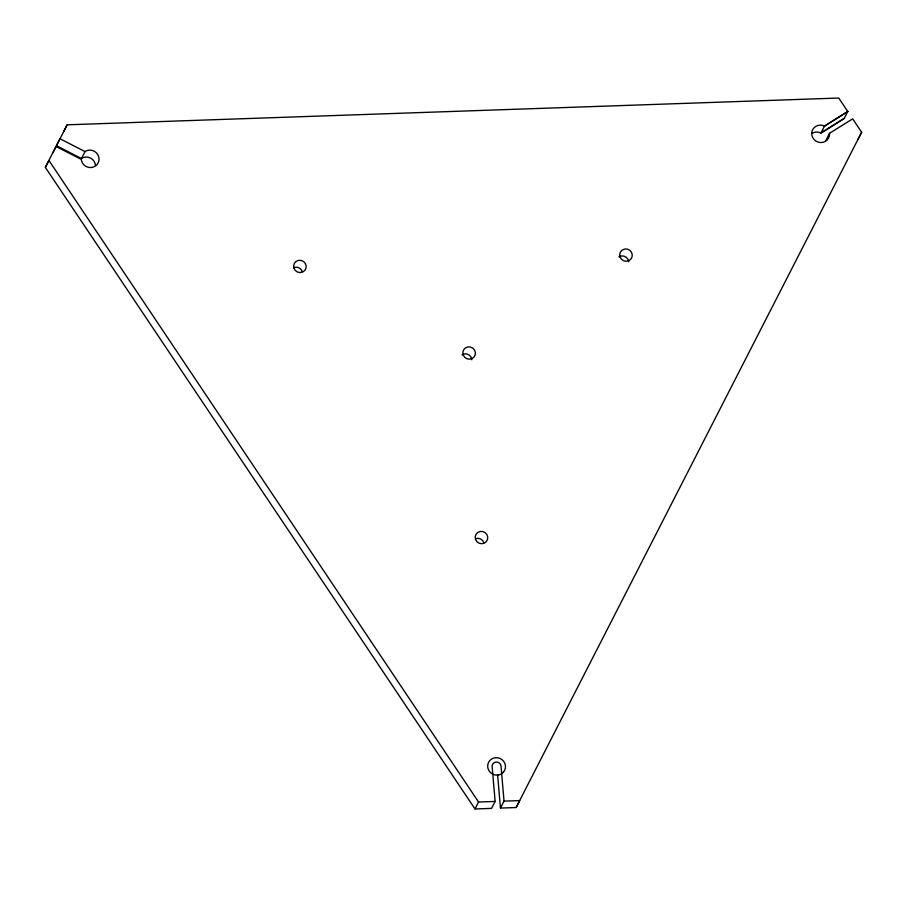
<?xml version="1.0" encoding="UTF-8"?>
<svg xmlns="http://www.w3.org/2000/svg" width="907" height="907" viewBox="0 0 907 907"><rect width="100%" height="100%" fill="white"/><g stroke="black" fill="none" stroke-linecap="round" stroke-linejoin="round"><path stroke-width="1.36" d="M504.031 801.13L519.688 800.598L516.117 807.536L500.46 808.08L504.031 801.13L501.038 766.245A4.501 4.331 27.2 0 0 496.299 762.039A4.501 4.331 27.2 0 0 492.138 766.562L495.131 801.448L491.56 808.386L474.996 808.965L45.35 167.387L56.064 146.48L81.279 159.394L81.687 161.389A8.991 8.662 27.2 0 0 93.727 166.933A8.991 8.662 27.2 0 0 97.956 154.87A8.991 8.662 27.2 0 0 85.179 151.435L81.449 158.51L56.438 145.71L67.141 124.815L838.748 98.035L847.773 111.504L844.202 118.454L820.948 133.034L818.806 132.263A8.991 8.662 27.2 0 0 812.105 133.363M516.117 807.536L861.65 132.229L852.682 118.84L829.497 133.306L825.971 140.46M63.581 131.753L67.141 124.815M45.35 167.387L48.921 160.437L478.556 802.015L495.131 801.448M52.493 153.43L56.064 146.48M56.438 145.71L60.009 138.771L85.009 151.571M474.996 808.965L478.556 802.015M858.079 139.179L861.65 132.229M81.449 158.51L81.607 158.374A8.991 8.662 27.2 0 1 95.473 165.471M844.202 118.454L820.948 133.034L824.52 126.096L847.773 111.504L824.52 126.096L822.377 125.313A8.991 8.662 27.2 0 0 811.765 132.615A8.991 8.662 27.2 0 0 820.438 142.546A8.991 8.662 27.2 0 0 829.542 133.522L829.497 133.306M497.592 774.589L500.46 808.08M294.31 267.463A6.349 6.122 27.2 0 1 302.303 271.556M462.048 354.739A6.349 6.122 27.2 0 1 471.844 359.75M475.88 538.599A6.349 6.122 27.2 0 1 483.873 542.681M618.914 256.817A6.349 6.122 27.2 0 1 628.698 261.828M503.294 772.356L501.548 773.807A8.991 8.662 27.2 0 1 494.848 774.918L492.637 774.113A8.991 8.662 27.2 0 1 488.952 761.653A8.991 8.662 27.2 0 1 501.866 759.522A8.991 8.662 27.2 0 1 503.294 772.356M293.936 268.223A6.349 6.122 27.2 0 0 304.639 270.626A6.349 6.122 27.2 0 0 301.135 260.411A6.349 6.122 27.2 0 0 293.936 268.223M463.148 354.83A6.349 6.122 27.2 0 0 473.862 357.222A6.349 6.122 27.2 0 0 470.348 347.007A6.349 6.122 27.2 0 0 463.148 354.83M475.506 539.359A6.349 6.122 27.2 0 0 486.209 541.751A6.349 6.122 27.2 0 0 482.694 531.536A6.349 6.122 27.2 0 0 475.506 539.359M620.014 256.908A6.349 6.122 27.2 0 0 630.716 259.3A6.349 6.122 27.2 0 0 627.213 249.085A6.349 6.122 27.2 0 0 620.014 256.908"/></g></svg>
